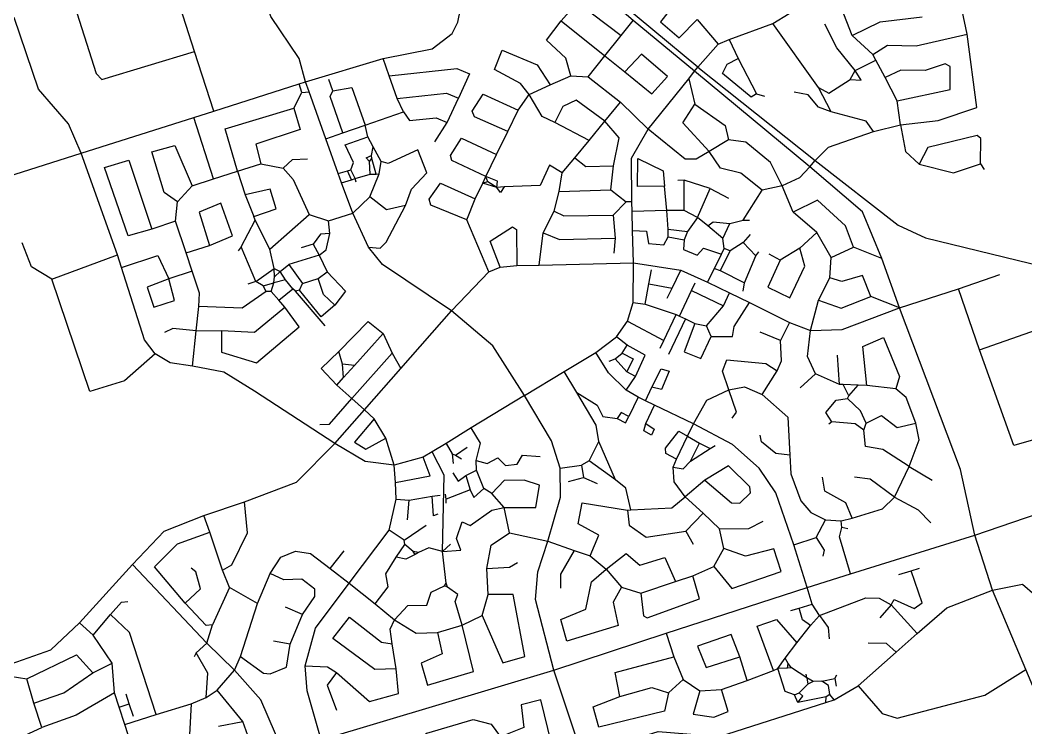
# Model space of a CAD drawing. Header units: metres. Extents: x 609554 to 651406, y 4826501 to 4857446.
# Drawn here: x 641570 to 644985, y 4850799 to 4853202 of the extents above; entities that cross this region are included whole.
import ezdxf

# ---------------------------------------------------------------- set-up
doc = ezdxf.new("R2010")
doc.units = ezdxf.units.M

msp = doc.modelspace()

# ---------------------------------------------------------------- linework, layer by layer
at = {"layer": 'ROADS'}
for points in [[(642539.3, 4852992.9), (642517.2, 4853071.7), (642420.6, 4853214.1), (642312.7, 4853530.4)], [(642162, 4853096), (642075.9, 4853365.5)], [(643056.2, 4853195.7), (643072.5, 4853279), (643059.2, 4853368)], [(644785.3, 4853154.1), (644756.3, 4853294.5), (644731.5, 4853342.7)], [(643651.4, 4853200.8), (643554.5, 4853284.6)], [(643870.9, 4853042.1), (643565.6, 4853297.4)], [(641745.9, 4853277.5), (641828.1, 4853021), (641847.2, 4853000.3), (642162, 4853096)], [(643406.7, 4853200.2), (643462.7, 4853262.7), (643610.3, 4853149.9)], [(643796, 4853261.7), (643744.6, 4853196.7), (643808.2, 4853142.2), (643868.9, 4853203.9)], [(644125.5, 4853190.9), (644181.1, 4853225)], [(644395.3, 4853150.5), (644359, 4853243)], [(641776.5, 4852750.9), (641733.9, 4852850.2), (641632.5, 4852968.4), (641549, 4853210.9)], [(642802.6, 4853072), (642969, 4853104.4), (643036.6, 4853156.8), (643056.2, 4853195.7)], [(643439.9, 4853013.5), (643423, 4853073.5), (643356.8, 4853134), (643406.7, 4853200.2)], [(643406.7, 4853200.2), (643555.8, 4853081.2)], [(643610.3, 4853149.9), (643651.4, 4853200.8)], [(643860.1, 4853028.7), (643651.4, 4853200.8)], [(643868.9, 4853203.9), (643940.1, 4853120.7)], [(643977.3, 4853136.7), (644125.5, 4853190.9)], [(644281.3, 4852973.1), (644125.5, 4853190.9)], [(644405, 4853031.6), (644343.1, 4853108.6), (644302, 4853188.5)], [(644395.3, 4853150.5), (644490.4, 4853196.5), (644633.1, 4853213.7)], [(643555.8, 4853081.2), (643610.3, 4853149.9)], [(644465.4, 4853086), (644395.3, 4853150.5)], [(644465.4, 4853086), (644515.5, 4853117), (644612.3, 4853114.6), (644785.3, 4853154.1)], [(644559.6, 4852846.5), (644687.7, 4852861), (644819, 4852905.2), (644785.3, 4853154.1)], [(643870.9, 4853042.1), (643940.1, 4853120.7)], [(643940.1, 4853120.7), (643977.3, 4853136.7)], [(643977.3, 4853136.7), (644008, 4853072.2)], [(642227.6, 4852893.2), (642162, 4853096)], [(643297.8, 4852950.3), (643269.1, 4852987.7), (643180.5, 4853034.8), (643206.1, 4853100.4), (643325.1, 4853050.8), (643369.3, 4852983)], [(643499.2, 4853010), (643555.8, 4853081.2)], [(643555.8, 4853081.2), (643622.7, 4853026.4)], [(643622.7, 4853026.4), (643715.3, 4852952.5), (643767.7, 4853010.4), (643680.2, 4853086.5), (643622.7, 4853026.4)], [(644475.8, 4853066.5), (644465.4, 4853086)], [(642539.3, 4852992.9), (642802.6, 4853072)], [(642823.1, 4853012.8), (642802.6, 4853072)], [(644070, 4852951.6), (644052, 4852940.8), (643955.2, 4853021.6), (643970.7, 4853052.9), (644008, 4853072.2)], [(644008, 4853072.2), (644070, 4852951.6)], [(644405, 4853031.6), (644475.8, 4853066.5)], [(644507.6, 4853007.3), (644475.8, 4853066.5)], [(644548, 4852928.2), (644728.4, 4852966.9), (644727.4, 4853044.6), (644710.6, 4853054.2), (644642.7, 4853031.5), (644560.5, 4853032.7), (644507.6, 4853007.3)], [(642823.1, 4853012.8), (643053.1, 4853038.1), (643096.1, 4853020.3), (643058.2, 4852937.5)], [(642850.3, 4852935.7), (642823.1, 4853012.8)], [(643369.3, 4852983), (643439.9, 4853013.5)], [(643439.9, 4853013.5), (643499.2, 4853010)], [(643840.2, 4853003.3), (643860.1, 4853028.7)], [(643860.1, 4853028.7), (643870.9, 4853042.1)], [(644251.7, 4852704.6), (643860.1, 4853028.7)], [(643870.9, 4853042.1), (644269.6, 4852726)], [(644388.7, 4853000.3), (644405, 4853031.6)], [(644388.7, 4853000.3), (644425.2, 4852998.9), (644405, 4853031.6)], [(642227.6, 4852893.2), (642517, 4852986.2)], [(642517, 4852986.2), (642539.3, 4852992.9)], [(642526, 4852956.4), (642517, 4852986.2)], [(642551.1, 4852959.2), (642539.3, 4852992.9)], [(642631.4, 4852962.2), (642618.3, 4853000.5)], [(643297.8, 4852950.3), (643369.3, 4852983)], [(643499.2, 4853010), (643607.9, 4852923.3)], [(643702.1, 4852831.9), (643840.2, 4853003.3)], [(643840.2, 4853003.3), (643861, 4852916.9)], [(644281.3, 4852973.1), (644315.4, 4852954.7), (644388.7, 4853000.3)], [(644548, 4852928.2), (644507.6, 4853007.3)], [(642499.2, 4852903), (642526, 4852956.4)], [(642526, 4852956.4), (642551.1, 4852959.2)], [(642607.7, 4852799.1), (642551.1, 4852959.2)], [(642665.5, 4852819.3), (642622.1, 4852943.2), (642631.4, 4852962.2)], [(642631.4, 4852962.2), (642696.1, 4852973.6), (642741.3, 4852845.7)], [(642850.3, 4852935.7), (643017.1, 4852954.1), (643058.2, 4852937.5)], [(643225.9, 4852823.8), (643112.8, 4852874.4), (643104.8, 4852893.7), (643141.7, 4852951.1), (643261.3, 4852896.6)], [(643261.3, 4852896.6), (643297.8, 4852950.3)], [(643385.1, 4852855.1), (643341.9, 4852875.3), (643297.8, 4852950.3)], [(644070, 4852951.6), (644097.8, 4852944.6)], [(644324.3, 4852890.9), (644281.1, 4852907.2), (644245.6, 4852948.4), (644197.8, 4852957.9)], [(644324.3, 4852890.9), (644281.3, 4852973.1)], [(642871.8, 4852891.1), (642850.3, 4852935.7)], [(643019.8, 4852854.8), (643058.2, 4852937.5)], [(643555.2, 4852858.9), (643458.3, 4852930.3), (643412.4, 4852909), (643385.1, 4852855.1)], [(643555.2, 4852858.9), (643607.9, 4852923.3)], [(643607.9, 4852923.3), (643702.1, 4852831.9)], [(643909.1, 4852755.9), (643820.2, 4852853.1), (643861, 4852916.9)], [(643861, 4852916.9), (643964.2, 4852844.2), (643975.7, 4852795.4)], [(644559.6, 4852846.5), (644548, 4852928.2)], [(642159.6, 4852872), (642227.6, 4852893.2)], [(642307.5, 4852689.3), (642265.9, 4852833.5), (642499.2, 4852903)], [(642499.2, 4852903), (642520.5, 4852830.5), (642370.2, 4852781.1), (642386.7, 4852714.8)], [(642741.3, 4852845.7), (642871.8, 4852891.1)], [(642871.8, 4852891.1), (642891.8, 4852861), (642982.2, 4852870.4), (643019.8, 4852854.8)], [(643225.9, 4852823.8), (643261.3, 4852896.6)], [(644467.9, 4852824.2), (644442.4, 4852859.2), (644324.3, 4852890.9)], [(641776.5, 4852750.9), (642159.6, 4852872)], [(642226.6, 4852663.2), (642159.6, 4852872)], [(642665.5, 4852819.3), (642741.3, 4852845.7)], [(642750.2, 4852806.2), (642741.3, 4852845.7)], [(642978.2, 4852788.8), (643019.8, 4852854.8)], [(643501.7, 4852793.4), (643385.1, 4852855.1)], [(643501.7, 4852793.4), (643555.2, 4852858.9)], [(643584.9, 4852708), (643604.4, 4852802.2), (643555.2, 4852858.9)], [(644467.9, 4852824.2), (644559.6, 4852846.5)], [(644559.6, 4852846.5), (644575.8, 4852756.3), (644623.1, 4852713)], [(642607.7, 4852799.1), (642665.5, 4852819.3)], [(642693.2, 4852693.7), (642702.2, 4852718.9), (642673.4, 4852778.6), (642750.2, 4852806.2)], [(642769.1, 4852772.3), (642750.2, 4852806.2)], [(643187.9, 4852745.5), (643225.9, 4852823.8)], [(643647.4, 4852585.8), (643645.8, 4852733.1), (643702.1, 4852831.9)], [(643909.1, 4852755.9), (643864.9, 4852730.6), (643828.5, 4852730.7), (643702.1, 4852831.9)], [(644269.6, 4852726), (644315.1, 4852771), (644467.9, 4852824.2)], [(644830.7, 4852714.5), (644832, 4852800.1), (644819.8, 4852810.2), (644652, 4852769.6), (644623.1, 4852713)], [(642103.6, 4852585), (642058.8, 4852617.3), (642016.7, 4852755.5), (642095.1, 4852776.8), (642153.9, 4852639.1)], [(642649.7, 4852681.5), (642607.7, 4852799.1)], [(642762.4, 4852743), (642769.1, 4852772.3)], [(642796.3, 4852722.3), (642769.1, 4852772.3)], [(643151.6, 4852671), (643035.7, 4852725.2), (643030.7, 4852742.4), (643068.6, 4852801.4), (643187.9, 4852745.5)], [(643453.6, 4852734.5), (643501.7, 4852793.4)], [(643975.7, 4852795.4), (643909.1, 4852755.9)], [(644157.8, 4852639.7), (644117.6, 4852718.7), (644034, 4852787.5), (643975.7, 4852795.4)], [(641302.5, 4852600.4), (641776.5, 4852750.9)], [(641900.3, 4852405.1), (641776.5, 4852750.9)], [(642755.8, 4852722), (642745, 4852734.2), (642762.4, 4852743)], [(642764, 4852732), (642762.4, 4852743)], [(642878.6, 4852572.8), (642898.3, 4852628.6), (642951.2, 4852683.7), (642920.3, 4852762.4), (642819.9, 4852715.9), (642796.3, 4852722.3)], [(643151.6, 4852671), (643187.9, 4852745.5)], [(644089.4, 4852624.6), (644017.3, 4852682.7), (643948.1, 4852699.2), (643909.1, 4852755.9)], [(642017.1, 4852492), (641936.7, 4852470), (641856.8, 4852702.3), (641938.7, 4852727.3), (642017.1, 4852492)], [(642307.5, 4852689.3), (642386.7, 4852714.8)], [(642386.7, 4852714.8), (642462.8, 4852699.3)], [(642462.8, 4852699.3), (642494.1, 4852728.6), (642545.4, 4852731.4)], [(642755.8, 4852722), (642764, 4852732)], [(642758, 4852679.1), (642755.8, 4852722)], [(642778.2, 4852679.7), (642764, 4852732)], [(642789.3, 4852680.2), (642796.3, 4852722.3)], [(643410.8, 4852683.6), (643367.2, 4852709.3), (643335.8, 4852640.9), (643213.3, 4852636.7)], [(643410.8, 4852683.6), (643453.6, 4852734.5)], [(643453.6, 4852734.5), (643490.7, 4852705.3), (643584.9, 4852708)], [(643575.2, 4852626.4), (643584.9, 4852708)], [(643757.6, 4852638.2), (643666.5, 4852637.9), (643666.8, 4852732.5), (643752.8, 4852690.7), (643757.6, 4852638.2)], [(644251.7, 4852704.6), (644216.8, 4852666.3), (644157.8, 4852639.7)], [(644251.7, 4852704.6), (644269.6, 4852726)], [(644496, 4852393), (644430.8, 4852551.1), (644251.7, 4852704.6)], [(644269.6, 4852726), (644551.7, 4852506), (644643.7, 4852463), (645489.2, 4852257.1), (645568.4, 4852287.4), (645694.3, 4852302.6), (645744.7, 4852357.9), (645828.5, 4852392.4), (645871.2, 4852398.4), (645931.6, 4852369.7)], [(644623.1, 4852713), (644739.1, 4852683.5), (644830.7, 4852714.5)], [(644830.7, 4852714.5), (644843.4, 4852695.4)], [(642226.6, 4852663.2), (642307.5, 4852689.3)], [(642307.5, 4852689.3), (642334.3, 4852609)], [(642462.8, 4852699.3), (642497.3, 4852661.6), (642551.4, 4852541.9)], [(642649.7, 4852681.5), (642681.2, 4852690.5)], [(642661, 4852650), (642649.7, 4852681.5)], [(642681.2, 4852690.5), (642693.2, 4852693.7)], [(642695.1, 4852660.4), (642681.2, 4852690.5)], [(642707.3, 4852664.8), (642693.2, 4852693.7)], [(642707.3, 4852664.8), (642758, 4852679.1)], [(642756.8, 4852601.9), (642789.3, 4852680.2)], [(642758, 4852679.1), (642778.2, 4852679.7)], [(642778.2, 4852679.7), (642789.3, 4852680.2)], [(643140.8, 4852648.6), (643151.6, 4852671)], [(643188.6, 4852634.2), (643190.6, 4852655.4), (643151.6, 4852671)], [(643158.3, 4852652.9), (643151.6, 4852671)], [(643400.3, 4852620.3), (643410.8, 4852683.6)], [(642103.6, 4852585), (642153.9, 4852639.1)], [(642153.9, 4852639.1), (642226.6, 4852663.2)], [(642661, 4852650), (642695.1, 4852660.4)], [(642699.5, 4852547.2), (642661, 4852650)], [(642695.1, 4852660.4), (642707.3, 4852664.8)], [(642710.8, 4852652.1), (642707.3, 4852664.8)], [(643087.2, 4852524.5), (642964.1, 4852573.8), (642959.3, 4852593.9), (642997.2, 4852648.9), (643114.8, 4852595.2)], [(643114.8, 4852595.2), (643140.8, 4852648.6)], [(643158.3, 4852652.9), (643140.8, 4852648.6)], [(643188.6, 4852634.2), (643140.8, 4852648.6)], [(643188.6, 4852634.2), (643158.3, 4852652.9)], [(643213.3, 4852636.7), (643201.3, 4852617.2), (643188.6, 4852634.2)], [(643213.3, 4852636.7), (643188.6, 4852634.2)], [(643765.5, 4852555.7), (643757.6, 4852638.2)], [(643825.2, 4852658.5), (643802.8, 4852658.1)], [(643824.2, 4852556.3), (643825.2, 4852658.5)], [(643913.1, 4852631.1), (643825.2, 4852658.5)], [(644157.8, 4852639.7), (644089.4, 4852624.6)], [(644195.3, 4852549.8), (644157.8, 4852639.7)], [(642363, 4852535.2), (642438.9, 4852561.8), (642419.3, 4852628.2), (642334.3, 4852609)], [(642334.3, 4852609), (642363, 4852535.2)], [(642699.5, 4852547.2), (642756.8, 4852601.9)], [(642878.6, 4852572.8), (642813.5, 4852558.6), (642756.8, 4852601.9)], [(643383.1, 4852554.1), (643400.3, 4852620.3)], [(643400.3, 4852620.3), (643575.2, 4852626.4)], [(643575.2, 4852626.4), (643627.4, 4852585.5)], [(643870.4, 4852532.6), (643913.1, 4852631.1)], [(643913.1, 4852631.1), (643975.5, 4852597.4)], [(644024.9, 4852523.2), (644089.4, 4852624.6)], [(642097.2, 4852519.4), (642103.6, 4852585)], [(642213, 4852437.6), (642290.6, 4852470.3), (642251, 4852581.1), (642177.3, 4852550.1), (642213, 4852437.6)], [(642752.7, 4852431.6), (642792.7, 4852428.3), (642813.1, 4852448.2), (642878.6, 4852572.8)], [(643087.2, 4852524.5), (643114.8, 4852595.2)], [(643627.4, 4852585.5), (643583.5, 4852540.4)], [(643647.4, 4852585.8), (643627.4, 4852585.5)], [(643647.6, 4852553), (643647.4, 4852585.8)], [(644400.2, 4852431), (644372.6, 4852503.6), (644277.7, 4852590.6), (644195.3, 4852549.8)], [(642367.5, 4852523.4), (642363, 4852535.2)], [(642418, 4852424.7), (642551.4, 4852541.9)], [(642551.4, 4852541.9), (642617.2, 4852521.3)], [(642617.2, 4852521.3), (642699.5, 4852547.2)], [(642752.7, 4852431.6), (642699.5, 4852547.2)], [(643345.9, 4852480.5), (643383.1, 4852554.1)], [(643383.1, 4852554.1), (643415.6, 4852538), (643583.5, 4852540.4)], [(643583.5, 4852540.4), (643589.9, 4852461.8)], [(643765.5, 4852555.7), (643647.6, 4852553)], [(643649.3, 4852487.7), (643647.6, 4852553)], [(643824.2, 4852556.3), (643765.5, 4852555.7)], [(643770, 4852492.2), (643765.5, 4852555.7)], [(643870.4, 4852532.6), (643824.2, 4852556.3)], [(643870.4, 4852532.6), (643836.4, 4852484.1)], [(643905.3, 4852503.5), (643870.4, 4852532.6)], [(644274.9, 4852481.3), (644195.3, 4852549.8)], [(642097.2, 4852519.4), (642017.1, 4852492)], [(642133.8, 4852412), (642097.2, 4852519.4)], [(642320.3, 4852432.7), (642367.5, 4852523.4)], [(642418, 4852424.7), (642367.5, 4852523.4)], [(642621.1, 4852478.1), (642617.2, 4852521.3)], [(643160.9, 4852347.9), (643087.2, 4852524.5)], [(643200.4, 4852363.8), (643165.6, 4852451.5), (643241.3, 4852499.9), (643255.2, 4852490.9), (643255.9, 4852369.2)], [(643905.3, 4852503.5), (643922.8, 4852517.3), (643979.8, 4852512)], [(643956.4, 4852460.9), (643905.3, 4852503.5)], [(643956.4, 4852460.9), (643979.8, 4852512)], [(643979.8, 4852512), (644024.9, 4852523.2)], [(644024.9, 4852523.2), (644046.6, 4852523)], [(642621.1, 4852478.1), (642590.2, 4852476), (642564.5, 4852441.9)], [(642584.8, 4852404.2), (642608.8, 4852422.8), (642621.1, 4852478.1)], [(643332.1, 4852370.2), (643345.9, 4852480.5)], [(643345.9, 4852480.5), (643401.5, 4852457.6), (643589.9, 4852461.8)], [(643652.2, 4852378.2), (643649.3, 4852487.7)], [(643649.3, 4852487.7), (643696.7, 4852485.5), (643703.2, 4852443.7), (643756, 4852438.8), (643769.8, 4852466)], [(643769.8, 4852466), (643770, 4852492.2)], [(643769.8, 4852466), (643824.6, 4852455.8)], [(643770, 4852492.2), (643836.4, 4852484.1)], [(643836.4, 4852484.1), (643824.6, 4852455.8)], [(644048.7, 4852474.6), (644024.6, 4852447.7)], [(644274.9, 4852481.3), (644217.4, 4852427.8)], [(644323.5, 4852396.2), (644274.9, 4852481.3)], [(641677.2, 4852322.4), (641608.7, 4852364.6), (641576.2, 4852446.6)], [(642133.8, 4852412), (642213, 4852437.6)], [(642320.3, 4852432.7), (642310.6, 4852419.4)], [(642370, 4852315), (642320.3, 4852432.7)], [(642564.5, 4852441.9), (642524.6, 4852429.2)], [(642564.5, 4852441.9), (642584.8, 4852404.2)], [(642800.4, 4852372.8), (642752.7, 4852431.6)], [(643589.9, 4852461.8), (643585.5, 4852411)], [(643824.6, 4852455.8), (643822.2, 4852423.6), (643869.1, 4852404.2), (643889.9, 4852427.8), (643951.6, 4852408.1)], [(643960.9, 4852427.4), (643956.4, 4852460.9)], [(644024.6, 4852447.7), (643980.6, 4852419.3)], [(644068.3, 4852401.5), (644024.6, 4852447.7)], [(644323.5, 4852396.2), (644400.2, 4852431)], [(644496, 4852393), (644400.2, 4852431)], [(641677.2, 4852322.4), (641900.3, 4852405.1)], [(641913.7, 4852362.5), (641900.3, 4852405.1)], [(641913.7, 4852362.5), (642037.4, 4852403.3), (642074.9, 4852323.6)], [(642154.5, 4852350.4), (642133.8, 4852412)], [(642432.2, 4852358.4), (642418, 4852424.7)], [(642584.8, 4852404.2), (642482.4, 4852372.1)], [(642584.8, 4852404.2), (642612.8, 4852348.1)], [(643928, 4852358.9), (643951.6, 4852408.1)], [(643980.6, 4852419.3), (643947.4, 4852351.9)], [(643951.6, 4852408.1), (643960.9, 4852427.4)], [(643980.6, 4852419.3), (643960.9, 4852427.4)], [(644029.4, 4852310.6), (644068.3, 4852401.5)], [(644068.3, 4852401.5), (644078.6, 4852415.7)], [(644151.1, 4852387.2), (644109.3, 4852295.8), (644183.1, 4852259.2), (644234.6, 4852367), (644217.4, 4852427.8)], [(644151.1, 4852387.2), (644112.9, 4852407.6)], [(644217.4, 4852427.8), (644151.1, 4852387.2)], [(644319.3, 4852327.8), (644323.5, 4852396.2)], [(642028.3, 4852068.8), (641992.1, 4852116.7), (641913.7, 4852362.5)], [(642452.4, 4852349.2), (642482.4, 4852372.1)], [(642482.4, 4852372.1), (642528.7, 4852308.4)], [(643034.1, 4852215.5), (642800.4, 4852372.8)], [(643160.9, 4852347.9), (643200.4, 4852363.8)], [(643200.4, 4852363.8), (643255.9, 4852369.2)], [(643255.9, 4852369.2), (643332.1, 4852370.2)], [(643332.1, 4852370.2), (643652.2, 4852378.2)], [(643651.2, 4852243.6), (643652.2, 4852378.2)], [(643652.2, 4852378.2), (643812.9, 4852353.1)], [(644556.2, 4852225.1), (644496, 4852393)], [(642154.5, 4852350.4), (642074.9, 4852323.6)], [(642176.6, 4852230.1), (642178.6, 4852275), (642154.5, 4852350.4)], [(642370, 4852315), (642432.2, 4852358.4)], [(642431.6, 4852310.2), (642433.6, 4852331.1)], [(642432.2, 4852358.4), (642452.4, 4852349.2)], [(642433.6, 4852331.1), (642432.2, 4852358.4)], [(642433.6, 4852331.1), (642452.4, 4852349.2)], [(642470.4, 4852320.5), (642452.4, 4852349.2)], [(642581.8, 4852325.5), (642612.8, 4852348.1)], [(642612.8, 4852348.1), (642674.3, 4852282.2), (642638.6, 4852234)], [(643034.1, 4852215.5), (643160.9, 4852347.9)], [(643705.2, 4852306.7), (643713.8, 4852353.9)], [(643783.5, 4852291.8), (643812.9, 4852353.1)], [(643812.9, 4852353.1), (643904.2, 4852312.8)], [(643904.2, 4852312.8), (643928, 4852358.9)], [(643928, 4852358.9), (643947.4, 4852351.9)], [(643947.4, 4852351.9), (644029.4, 4852310.6)], [(644280.6, 4852251.1), (644319.3, 4852327.8)], [(644458, 4852264.2), (644430.4, 4852334.9), (644360.5, 4852314.4), (644319.3, 4852327.8)], [(644755.7, 4852289.6), (644896.6, 4852338.5)], [(642028.3, 4852068.8), (641924, 4851977.2), (641806.9, 4851941.5), (641677.2, 4852322.4)], [(642074.9, 4852323.6), (642000.8, 4852295.5), (642024.3, 4852227.4), (642093.8, 4852250.6), (642074.9, 4852323.6)], [(642370, 4852315), (642342.5, 4852305.6)], [(642394.5, 4852300.6), (642370, 4852315)], [(642394.5, 4852300.6), (642431.6, 4852310.2)], [(642405.6, 4852281.4), (642394.5, 4852300.6)], [(642422.3, 4852280.8), (642431.6, 4852310.2)], [(642470.4, 4852320.5), (642431.6, 4852310.2)], [(642495.7, 4852289.9), (642470.4, 4852320.5)], [(642518.3, 4852285.4), (642528.7, 4852308.4)], [(642528.7, 4852308.4), (642581.8, 4852325.5)], [(642638.6, 4852234), (642599.6, 4852270.6), (642581.8, 4852325.5)], [(643692.1, 4852238.1), (643705.2, 4852306.7)], [(643705.2, 4852306.7), (643783.5, 4852291.8)], [(643849.7, 4852284.1), (643862.3, 4852310.3)], [(643904.2, 4852312.8), (643979, 4852276.2)], [(644025.5, 4852281.7), (644029.4, 4852310.6)], [(642405.6, 4852281.4), (642323.3, 4852224.7), (642176.6, 4852230.1)], [(642422.3, 4852280.8), (642405.6, 4852281.4)], [(642448.8, 4852251.3), (642422.3, 4852280.8)], [(642448.8, 4852251.3), (642495.7, 4852289.9)], [(642504.4, 4852281.9), (642495.7, 4852289.9)], [(642518.3, 4852285.4), (642504.4, 4852281.9)], [(642605.5, 4852164.5), (642504.4, 4852281.9)], [(642638.6, 4852234), (642592.4, 4852194.9), (642518.3, 4852285.4)], [(643767.1, 4852257.8), (643783.5, 4852291.8)], [(643809.3, 4852197.2), (643849.7, 4852284.1)], [(643849.7, 4852284.1), (643958.3, 4852232.1)], [(643958.3, 4852232.1), (643979, 4852276.2)], [(643979, 4852276.2), (644046.7, 4852243)], [(644280.6, 4852251.1), (644357.6, 4852224), (644458, 4852264.2)], [(644556.2, 4852225.1), (644458, 4852264.2)], [(644556.2, 4852225.1), (644755.7, 4852289.6)], [(644828, 4852082.5), (644755.7, 4852289.6)], [(642167.2, 4852147.1), (642176.6, 4852230.1)], [(642253.9, 4852148.4), (642254.1, 4852074.6), (642371.9, 4852038.3), (642517.2, 4852160.6), (642468.1, 4852227.2)], [(642253.9, 4852148.4), (642365.2, 4852143.3), (642468.1, 4852227.2)], [(642468.1, 4852227.2), (642448.8, 4852251.3)], [(643632, 4852180.3), (643651.2, 4852243.6)], [(643651.2, 4852243.6), (643692.1, 4852238.1)], [(643692.1, 4852238.1), (643797.1, 4852202.6)], [(643900.1, 4852164.1), (643958.3, 4852232.1)], [(643916.9, 4852128.2), (643988.8, 4852128), (643994.7, 4852162.2), (644046.7, 4852243)], [(644046.7, 4852243), (644182.1, 4852175.7)], [(644253.8, 4852148.9), (644280.6, 4852251.1)], [(642862, 4852019.5), (643034.1, 4852215.5)], [(643282.1, 4851927.8), (643174.9, 4852096.9), (643034.1, 4852215.5)], [(643756, 4852115), (643797.1, 4852202.6)], [(643797.1, 4852202.6), (643809.3, 4852197.2)], [(643809.3, 4852197.2), (643829.4, 4852187.5)], [(644253.8, 4852148.9), (644361.2, 4852151.4), (644556.2, 4852225.1)], [(644811.9, 4851453.9), (644762.5, 4851676), (644556.2, 4852225.1)], [(642651.5, 4852077.1), (642751.5, 4852178.8), (642802.1, 4852138)], [(643595, 4852126.7), (643632, 4852180.3)], [(643632, 4852180.3), (643756, 4852115)], [(643829.4, 4852187.5), (643770.9, 4852066.8)], [(643861.1, 4852171.9), (643824.7, 4852076.5), (643880.9, 4852053.2), (643916.9, 4852128.2)], [(643829.4, 4852187.5), (643861.1, 4852171.9)], [(643861.1, 4852171.9), (643900.1, 4852164.1)], [(643916.9, 4852128.2), (643900.1, 4852164.1)], [(644182.1, 4852175.7), (644151.6, 4852114.8)], [(644182.1, 4852175.7), (644253.8, 4852148.9)], [(644828, 4852082.5), (645089, 4852174.3), (645159.5, 4852155.2), (645233.3, 4852076.2), (645297.9, 4851890.3), (645285.4, 4851866.9), (645125.3, 4851809.6)], [(642167.2, 4852147.1), (642088.6, 4852155.5), (642060.4, 4852142)], [(642155, 4852027.4), (642167.2, 4852147.1)], [(642167.2, 4852147.1), (642253.9, 4852148.4)], [(642705.3, 4852030), (642802.1, 4852138)], [(642802.1, 4852138), (642832.9, 4852071.1)], [(643525, 4852073.3), (643595, 4852126.7)], [(643631.3, 4852098.9), (643595, 4852126.7)], [(644151.6, 4852114.8), (644082.7, 4852142.8)], [(644270.4, 4852001.1), (644243.8, 4852060.5), (644253.8, 4852148.9)], [(644444.8, 4851962.1), (644431.5, 4852094.4), (644501, 4852124.6), (644556, 4851991.8), (644543.6, 4851950.9)], [(643613.8, 4852071.2), (643631.3, 4852098.9)], [(643659.2, 4851992.7), (643692.6, 4852065), (643631.3, 4852098.9)], [(643742.8, 4852088.7), (643756, 4852115)], [(644140.6, 4852011.3), (644155.4, 4852045.2), (644151.6, 4852114.8)], [(642155, 4852027.4), (642079.4, 4852038.9), (642028.3, 4852068.8)], [(642645, 4851962.8), (642591.6, 4852018.9), (642651.5, 4852077.1)], [(642664.9, 4852034.1), (642651.5, 4852077.1)], [(642695.7, 4851917.8), (642832.9, 4852071.1)], [(642832.9, 4852071.1), (642862, 4852019.5)], [(643417.2, 4852008.7), (643525, 4852073.3)], [(643628.2, 4851946.3), (643567.6, 4852004.5), (643525, 4852073.3)], [(643590.2, 4852052.5), (643613.8, 4852071.2)], [(643613.8, 4852071.2), (643651.2, 4852052.3), (643629.7, 4852007.7)], [(644352.2, 4851965.4), (644345.1, 4852064.5)], [(645125.3, 4851809.6), (644944.2, 4851757.8), (644828, 4852082.5)], [(642365.3, 4851942.3), (642261.9, 4852007.2), (642155, 4852027.4)], [(642705.3, 4852030), (642664.9, 4852034.1)], [(642668, 4851988.5), (642664.9, 4852034.1)], [(642668, 4851988.5), (642705.3, 4852030)], [(643569.6, 4852044.1), (643590.2, 4852052.5)], [(643629.7, 4852007.7), (643590.2, 4852052.5)], [(643976.8, 4851946.4), (643954.6, 4852010.8), (643969.9, 4852048.6), (644102, 4852036.8), (644140.6, 4852011.3)], [(642645, 4851962.8), (642668, 4851988.5)], [(642738.9, 4851879.6), (642862, 4852019.5)], [(643282.1, 4851927.8), (643417.2, 4852008.7)], [(643460.1, 4851938.4), (643417.2, 4852008.7)], [(643628.2, 4851946.3), (643659.2, 4851992.7)], [(643659.2, 4851992.7), (643629.7, 4852007.7)], [(643715.1, 4851956.4), (643746, 4852018.6), (643774.1, 4852010.7), (643747.4, 4851948.4), (643715.1, 4851956.4)], [(644089.8, 4851931.2), (644140.6, 4852011.3)], [(644270.4, 4852001.1), (644218.2, 4851954.3)], [(644352.2, 4851965.4), (644270.4, 4852001.1)], [(642695.7, 4851917.8), (642645, 4851962.8)], [(643693.9, 4851909.8), (643715.1, 4851956.4)], [(643976.8, 4851946.4), (644029.3, 4851957.2), (644089.8, 4851931.2)], [(644364.3, 4851965.1), (644352.2, 4851965.4)], [(644383.6, 4851927.1), (644364.3, 4851965.1)], [(644415.7, 4851963.1), (644364.3, 4851965.1)], [(644383.6, 4851927.1), (644415.7, 4851963.1)], [(644444.8, 4851962.1), (644415.7, 4851963.1)], [(644543.6, 4851950.9), (644444.8, 4851962.1)], [(642637.9, 4851764.4), (642365.3, 4851942.3)], [(643282.1, 4851927.8), (643101.7, 4851817.5)], [(643403.6, 4851680.6), (643374.3, 4851773.5), (643282.1, 4851927.8)], [(643460.1, 4851938.4), (643528.8, 4851895), (643549, 4851856.4), (643597.4, 4851849.8)], [(643534.4, 4851771.3), (643526, 4851827.5), (643460.1, 4851938.4)], [(643668.9, 4851922), (643628.2, 4851946.3)], [(643668.9, 4851922), (643636.3, 4851856.9)], [(643693.9, 4851909.8), (643668.9, 4851922)], [(643856, 4851831), (643901.4, 4851911.3), (643976.8, 4851946.4)], [(643987.2, 4851850.6), (644002.3, 4851870.9), (643976.8, 4851946.4)], [(644089.8, 4851931.2), (644177.1, 4851854.1), (644183.4, 4851724.9)], [(644325.9, 4851838.1), (644305.4, 4851870.3), (644341, 4851911.8), (644379.4, 4851917.9)], [(644379.4, 4851917.9), (644383.6, 4851927.1)], [(644443.1, 4851833.4), (644423.5, 4851876.2), (644379.4, 4851917.9)], [(644611.8, 4851833.4), (644578.2, 4851920.4), (644543.6, 4851950.9)], [(642587.8, 4851829.3), (642619.9, 4851830), (642695.7, 4851917.8)], [(642738.9, 4851879.6), (642695.7, 4851917.8)], [(643723.6, 4851895.4), (643693.9, 4851909.8)], [(643694.1, 4851832.1), (643723.6, 4851895.4)], [(643856, 4851831), (643723.6, 4851895.4)], [(642637.9, 4851764.4), (642738.9, 4851879.6)], [(642772.4, 4851848.7), (642738.9, 4851879.6)], [(643636.3, 4851856.9), (643610.3, 4851870.2), (643597.4, 4851849.8)], [(643597.4, 4851849.8), (643625, 4851834.6), (643636.3, 4851856.9)], [(644443.1, 4851833.4), (644494.7, 4851859.9), (644548.5, 4851819), (644611.8, 4851833.4)], [(642772.4, 4851848.7), (642704.7, 4851768.8), (642743.7, 4851746), (642811.4, 4851783.2)], [(642811.4, 4851783.2), (642772.4, 4851848.7)], [(643101.7, 4851817.5), (643016.2, 4851765.2)], [(643118.9, 4851706.9), (643132.5, 4851765.5), (643101.7, 4851817.5)], [(643694.1, 4851832.1), (643722.6, 4851813.9), (643713.2, 4851792.5), (643687.8, 4851807.5), (643694.1, 4851832.1)], [(643835.9, 4851790), (643856, 4851831)], [(644197.1, 4851420.7), (644136.1, 4851596.9), (644079, 4851681.4), (643988.9, 4851761.5), (643856, 4851831)], [(644325.9, 4851838.1), (644316.4, 4851830.7)], [(644434.9, 4851809.9), (644405.9, 4851831.3), (644325.9, 4851838.1)], [(644434.9, 4851809.9), (644443.1, 4851833.4)], [(644588.2, 4851686.7), (644622.2, 4851777.1), (644611.8, 4851833.4)], [(642839.6, 4851691.7), (642811.4, 4851783.2)], [(643798.2, 4851712), (643762.6, 4851730.9), (643760.9, 4851749.1), (643806.6, 4851806.2), (643835.9, 4851790)], [(643798.2, 4851712), (643835.9, 4851790)], [(643835.9, 4851790), (643876.4, 4851765.6)], [(644183.4, 4851724.9), (644135.4, 4851730.3), (644087.2, 4851770.2), (644082.4, 4851792.8)], [(644588.2, 4851686.7), (644498.9, 4851744.6), (644440, 4851754.1), (644434.9, 4851809.9)], [(642331.8, 4851566.9), (642507.9, 4851633.6), (642637.9, 4851764.4)], [(642839.6, 4851691.7), (642741.7, 4851704), (642637.9, 4851764.4)], [(643016.2, 4851765.2), (642968.4, 4851736.2)], [(643016.2, 4851765.2), (643037, 4851729.9)], [(643048.7, 4851725), (643087.5, 4851752.6)], [(643502.3, 4851705.6), (643534.4, 4851771.3)], [(643591.5, 4851641.6), (643534.4, 4851771.3)], [(643846.3, 4851704.8), (643876.4, 4851765.6)], [(643846.3, 4851704.8), (643912.6, 4851747.9)], [(643876.4, 4851765.6), (643912.6, 4851747.9)], [(643912.6, 4851747.9), (643929.4, 4851757.7)], [(642938, 4851718.4), (642839.6, 4851691.7)], [(642844, 4851631.9), (642962.2, 4851655.4), (642938, 4851718.4)], [(642968.4, 4851736.2), (642938, 4851718.4)], [(643003.7, 4851397.5), (643009.7, 4851656.7), (642968.4, 4851736.2)], [(643037, 4851729.9), (643040, 4851697.3)], [(643037, 4851729.9), (643048.7, 4851725)], [(643048.7, 4851725), (643068.8, 4851712.3)], [(643118.9, 4851706.9), (643156.1, 4851696.7), (643192.3, 4851716), (643217.6, 4851690.2), (643257.9, 4851695.1), (643275.9, 4851725.2), (643335.2, 4851720.2)], [(644183.4, 4851724.9), (644186.9, 4851661.2), (644221.1, 4851570), (644255, 4851530.1), (644304.2, 4851505.1)], [(642844, 4851631.9), (642839.6, 4851691.7)], [(643119, 4851674.7), (643118.9, 4851706.9)], [(643361.5, 4851433.6), (643405.1, 4851582.3), (643403.6, 4851680.6)], [(643403.6, 4851680.6), (643475.5, 4851691.2)], [(643502.3, 4851705.6), (643475.5, 4851691.2)], [(643475.5, 4851691.2), (643482.4, 4851649.3)], [(643591.5, 4851641.6), (643502.3, 4851705.6)], [(643787.4, 4851684.4), (643798.2, 4851712)], [(643787.4, 4851684.4), (643821.3, 4851678.7), (643846.3, 4851704.8)], [(643827.6, 4851583.8), (643790.5, 4851634.9), (643787.4, 4851684.4)], [(643895, 4851639.9), (643985.3, 4851563.5), (644013.5, 4851562.2), (644050.4, 4851597.6), (644047.3, 4851617.4), (643975.5, 4851688.5), (643895, 4851639.9)], [(644539.2, 4851582.5), (644588.2, 4851686.7)], [(644588.2, 4851686.7), (644667.3, 4851639.8)], [(643039, 4851664.7), (643057.4, 4851636.7), (643083, 4851656.1)], [(643083, 4851656.1), (643119, 4851674.7)], [(643083, 4851656.1), (643098.4, 4851607.6)], [(643144.7, 4851612.4), (643119, 4851674.7)], [(643432.4, 4851635.9), (643482.4, 4851649.3)], [(643482.4, 4851649.3), (643529, 4851628.7)], [(644395.2, 4851511.1), (644374.1, 4851563.6), (644302.5, 4851603.1), (644294.3, 4851650.9)], [(644539.2, 4851582.5), (644456.5, 4851644), (644403.6, 4851650.7)], [(642846.8, 4851575.4), (642844, 4851631.9)], [(643098.4, 4851607.6), (643110.8, 4851581.3), (643144.7, 4851612.4)], [(643171.8, 4851595.2), (643144.7, 4851612.4)], [(643212.9, 4851547.7), (643321.4, 4851547.5), (643333.2, 4851623.8), (643281, 4851640.6), (643213.6, 4851639), (643171.8, 4851595.2)], [(643643.4, 4851539.2), (643626.2, 4851613.5), (643591.5, 4851641.6)], [(643895, 4851639.9), (643827.6, 4851583.8)], [(642891, 4851572.1), (642968.5, 4851586.1)], [(642968.5, 4851586.1), (642995.7, 4851588.8)], [(642988.4, 4851525.3), (642973.3, 4851519.1), (642968.5, 4851586.1)], [(643016.2, 4851575.9), (643014.2, 4851592.8)], [(643098.4, 4851607.6), (643016.2, 4851575.9)], [(643212.9, 4851547.7), (643171.8, 4851595.2)], [(643643.4, 4851539.2), (643782.5, 4851546.4), (643827.6, 4851583.8)], [(643888.8, 4851528.2), (643827.6, 4851583.8)], [(644395.2, 4851511.1), (644498.3, 4851543.3), (644539.2, 4851582.5)], [(644539.2, 4851582.5), (644619.5, 4851539.8), (644662.4, 4851495.1)], [(644811.9, 4851453.9), (645202.1, 4851586.5)], [(642193.4, 4851520), (642331.8, 4851566.9)], [(642257.3, 4851334.7), (642288.9, 4851352.9), (642341.3, 4851461.7), (642331.8, 4851566.9)], [(642822.8, 4851470.1), (642846.8, 4851575.4)], [(642846.8, 4851575.4), (642891, 4851572.1)], [(642885.3, 4851505.3), (642891, 4851572.1)], [(643003.7, 4851397.5), (643066.8, 4851402.3), (643051.1, 4851442.5), (643070.7, 4851499.1), (643098.1, 4851486.5), (643171.1, 4851538.5), (643212.9, 4851547.7)], [(643015.9, 4851561.8), (643016.2, 4851575.9)], [(643231.8, 4851461.9), (643212.9, 4851547.7)], [(643505.6, 4851382.9), (643534.8, 4851453.5), (643464.5, 4851491.7), (643478.8, 4851562.7), (643631.9, 4851538.6)], [(641950.9, 4851353.9), (642058.9, 4851466.9), (642193.4, 4851520)], [(642213.9, 4851463.1), (642193.4, 4851520)], [(643631.9, 4851538.6), (643643.4, 4851539.2)], [(643631.9, 4851538.6), (643638.3, 4851487.1), (643696.1, 4851446.4), (643829.8, 4851466.8)], [(643829.8, 4851466.8), (643888.8, 4851528.2)], [(643944.3, 4851475.2), (643888.8, 4851528.2)], [(644358.2, 4851501.8), (644395.2, 4851511.1)], [(642873.6, 4851436.5), (642948.8, 4851487.9)], [(643944.3, 4851475.2), (644044.2, 4851476.6), (644092.8, 4851501.2)], [(643959.6, 4851407.8), (643944.3, 4851475.2)], [(644272.4, 4851445.4), (644304.2, 4851505.1)], [(644304.2, 4851505.1), (644358.2, 4851501.8)], [(644390, 4851321.8), (644351.7, 4851447.8), (644360.4, 4851479.4)], [(644360.4, 4851479.4), (644358.2, 4851501.8)], [(644380.6, 4851475.1), (644360.4, 4851479.4)], [(642130.3, 4851222), (642026, 4851345.9), (642104.3, 4851423.8), (642213.9, 4851463.1)], [(642257.3, 4851334.7), (642213.9, 4851463.1)], [(642686.8, 4851290.3), (642822.8, 4851470.1)], [(642873.6, 4851436.5), (642822.8, 4851470.1)], [(643154.4, 4851340.1), (643169.7, 4851419.8), (643231.8, 4851461.9)], [(643231.8, 4851461.9), (643361.5, 4851433.6)], [(643829.8, 4851466.8), (643855.2, 4851423.2)], [(644197.1, 4851420.7), (644272.4, 4851445.4)], [(644272.4, 4851445.4), (644300.2, 4851402.5), (644295.1, 4851382.5)], [(644390, 4851321.8), (644811.9, 4851453.9)], [(644871.6, 4851267), (644811.9, 4851453.9)], [(642846.5, 4851378.5), (642875.6, 4851421.9)], [(642875.6, 4851421.9), (642873.6, 4851436.5)], [(642904.5, 4851398), (642875.6, 4851421.9)], [(643003.7, 4851397.5), (642957.7, 4851410.6), (642922.6, 4851394.3)], [(643003.7, 4851397.5), (643031.5, 4851423.4)], [(643381.7, 4850994.9), (643319.9, 4851234.8), (643327.6, 4851329), (643361.5, 4851433.6)], [(643361.5, 4851433.6), (643450.6, 4851400.9)], [(643925.3, 4851346.5), (643986.2, 4851271.8), (644154.4, 4851330.3), (644128.7, 4851407), (644032.6, 4851382.2), (643959.6, 4851407.8)], [(643925.3, 4851346.5), (643959.6, 4851407.8)], [(644242.1, 4851275.6), (644197.1, 4851420.7)], [(642418.8, 4851322.9), (642455.4, 4851378.6), (642504.4, 4851399.2), (642555.5, 4851391.1), (642622.8, 4851340.7)], [(642622.8, 4851340.7), (642670, 4851400.2)], [(642774.9, 4851220.4), (642819.1, 4851277.8), (642811.5, 4851321.7), (642846.5, 4851378.5)], [(642910.9, 4851387.7), (642879.8, 4851371.7), (642846.5, 4851378.5)], [(642910.9, 4851387.7), (642904.5, 4851398)], [(642922.6, 4851394.3), (642904.5, 4851398)], [(642922.6, 4851394.3), (642910.9, 4851387.7)], [(643015.9, 4851291), (643003.7, 4851397.5)], [(643450.6, 4851400.9), (643404.5, 4851321), (643404.9, 4851273.1)], [(643450.6, 4851400.9), (643505.6, 4851382.9)], [(643505.6, 4851382.9), (643560.1, 4851338.5)], [(643560.1, 4851338.5), (643627.2, 4851390.8), (643673.9, 4851351.8), (643759.1, 4851377.8), (643794.8, 4851295.8)], [(641770.8, 4851155.7), (641950.9, 4851353.9)], [(642203.7, 4851087.1), (641950.9, 4851353.9)], [(642130.3, 4851222), (642182.1, 4851270.8), (642166.8, 4851329.4), (642150, 4851341.7)], [(642622.8, 4851340.7), (642686.8, 4851290.3)], [(643154.4, 4851340.1), (643232, 4851344.4), (643258.5, 4851360.2)], [(643159.1, 4851252.4), (643154.4, 4851340.1)], [(643612, 4851276.8), (643583, 4851226.3), (643600.7, 4851146.7), (643426.6, 4851093.9), (643405.5, 4851167.2), (643491, 4851202.2), (643510, 4851294.8), (643560.1, 4851338.5)], [(643560.1, 4851338.5), (643612, 4851276.8)], [(643853.6, 4851315.9), (643925.3, 4851346.5)], [(644595.3, 4851332.5), (644624.2, 4851341.8)], [(642280.9, 4851275.6), (642257.3, 4851334.7)], [(642376.2, 4851221.4), (642418.8, 4851322.9)], [(642528.2, 4851184.5), (642570.1, 4851245), (642570.3, 4851270.3), (642526.1, 4851304.2), (642464.9, 4851302), (642418.8, 4851322.9)], [(643677.7, 4851257), (643686.3, 4851179.3), (643699.5, 4851173), (643876.5, 4851237.3), (643853.6, 4851315.9)], [(643794.8, 4851295.8), (643853.6, 4851315.9)], [(644242.1, 4851275.6), (644390, 4851321.8)], [(644527.5, 4851217), (644537.3, 4851234.9), (644605.6, 4851204.2), (644632.6, 4851223.3), (644595.3, 4851332.5)], [(644554.1, 4851319.8), (644595.3, 4851332.5)], [(642280.9, 4851275.6), (642222.6, 4851148.8)], [(642376.2, 4851221.4), (642280.9, 4851275.6)], [(642538, 4851009.7), (642573.1, 4851137.8), (642686.8, 4851290.3)], [(642686.8, 4851290.3), (642774.9, 4851220.4)], [(642841.3, 4851166.2), (642886.4, 4851214.4), (642951.2, 4851215.6), (642965.2, 4851259.4), (643010.8, 4851281)], [(643010.8, 4851281), (643015.9, 4851291)], [(643020.6, 4851276.5), (643010.8, 4851281)], [(643020.6, 4851276.5), (643015.9, 4851291)], [(643070.8, 4851147.5), (643047.2, 4851228.1), (643056.3, 4851251.9), (643020.6, 4851276.5)], [(643612, 4851276.8), (643677.7, 4851257)], [(643677.7, 4851257), (643794.8, 4851295.8)], [(643763.3, 4851120.9), (644242.1, 4851275.6)], [(644259.4, 4851219.7), (644242.1, 4851275.6)], [(644871.6, 4851267), (644974.1, 4851287.6), (645057.1, 4851214.4)], [(643139.2, 4851180.5), (643208.4, 4851019.7), (643283.1, 4851040.9), (643243.7, 4851252.4), (643159.1, 4851252.4)], [(643139.2, 4851180.5), (643159.1, 4851252.4)], [(644284.1, 4851181.1), (644441.9, 4851241.2), (644486.3, 4851240), (644527.5, 4851217)], [(644615.5, 4851119.3), (644717.1, 4851207.2), (644871.6, 4851267)], [(644984.9, 4850997.1), (644871.6, 4851267)], [(641876.7, 4851183.8), (641914.1, 4851225.4), (641935, 4851227.7)], [(642222.6, 4851148.8), (642201.3, 4851146.2), (642130.3, 4851222)], [(642318.5, 4851042), (642376.2, 4851221.4)], [(642528.2, 4851184.5), (642471.4, 4851208.8)], [(642774.9, 4851220.4), (642841.3, 4851166.2)], [(644186.9, 4851197.7), (644214.8, 4851206.1)], [(644214.8, 4851206.1), (644259.4, 4851219.7)], [(644253.1, 4851147.2), (644227, 4851165.6), (644214.8, 4851206.1)], [(644284.1, 4851181.1), (644259.4, 4851219.7)], [(644527.5, 4851217), (644489.2, 4851172.5)], [(644527.5, 4851217), (644615.5, 4851119.3)], [(641818.1, 4851113.7), (641876.7, 4851183.8)], [(642031.6, 4850844.9), (641941, 4851122.4), (641876.7, 4851183.8)], [(642486.4, 4851082.9), (642528.2, 4851184.5)], [(642846.3, 4850999.3), (642774, 4850997), (642631.4, 4851102.4), (642687.9, 4851174.8), (642797.1, 4851089.6), (642833.3, 4851084.3)], [(643070.8, 4851147.5), (643139.2, 4851180.5)], [(644128, 4850994.4), (644072.1, 4851144.4), (644137.9, 4851166.6), (644206.9, 4851087.9)], [(644253.1, 4851147.2), (644284.1, 4851181.1)], [(644284.1, 4851181.1), (644313.9, 4851140), (644317.6, 4851101.8)], [(641500.1, 4851002.8), (641673.8, 4851064.1), (641770.8, 4851155.7)], [(641818.1, 4851113.7), (641770.8, 4851155.7)], [(642203.7, 4851087.1), (642222.6, 4851148.8)], [(642833.3, 4851084.3), (642826.7, 4851134.7), (642841.3, 4851166.2)], [(642841.3, 4851166.2), (642915.1, 4851120.7), (642987.2, 4851123.5)], [(642987.2, 4851123.5), (643002.6, 4851050.1), (642931.2, 4851018.6), (642952.8, 4850943.7), (643109.4, 4850990.9), (643070.8, 4851147.5)], [(642987.2, 4851123.5), (643070.8, 4851147.5)], [(644206.9, 4851087.9), (644253.1, 4851147.2)], [(641882.2, 4851019.2), (641818.1, 4851113.7)], [(643381.7, 4850994.9), (643763.3, 4851120.9)], [(643763.3, 4851120.9), (643790, 4851040.3)], [(644013.8, 4851040.4), (643984.3, 4851115.9), (643869.5, 4851076.8), (643899, 4851004.3), (644013.8, 4851040.4)], [(644544.6, 4851055.7), (644615.5, 4851119.3)], [(642167.5, 4851053.4), (642203.7, 4851087.1)], [(642297.5, 4850995.4), (642203.7, 4851087.1)], [(642318.5, 4851042), (642395.7, 4850984.4), (642419, 4850982.5), (642474.6, 4851004.7), (642486.4, 4851082.9)], [(642486.4, 4851082.9), (642430.6, 4851093.3)], [(642846.3, 4850999.3), (642833.3, 4851084.3)], [(644167.6, 4851036.2), (644206.9, 4851087.9)], [(644544.6, 4851055.7), (644511.4, 4851085.5), (644450, 4851087)], [(641592.6, 4850965.9), (641761.3, 4851046.9), (641816.3, 4850986.5)], [(642167.5, 4851053.4), (642161.1, 4851039.9)], [(642201.6, 4850902.4), (642207.5, 4850985.3), (642167.5, 4851053.4)], [(642297.5, 4850995.4), (642318.5, 4851042)], [(643606.2, 4850906), (643590, 4850986.7), (643790, 4851040.3)], [(643790, 4851040.3), (643821.2, 4850963.9)], [(644038.8, 4850959.8), (644013.8, 4851040.4)], [(644142.6, 4851001.1), (644167.6, 4851036.2)], [(644178, 4851017.2), (644167.6, 4851036.2)], [(644415.8, 4850942.2), (644544.6, 4851055.7)], [(641816.3, 4850986.5), (641882.2, 4851019.2)], [(641890, 4850917.8), (641882.2, 4851019.2)], [(642591.8, 4850758.6), (642544.3, 4850925.4), (642538, 4851009.7)], [(642538, 4851009.7), (642613.7, 4851006.3), (642644.2, 4850987)], [(642644.2, 4850987), (642756, 4850888.5), (642854.1, 4850915.3), (642846.3, 4850999.3)], [(644128, 4850994.4), (644142.6, 4851001.1)], [(644175.4, 4851001.5), (644142.6, 4851001.1)], [(644199.3, 4850911.5), (644168, 4850922.2), (644142.6, 4851001.1)], [(644175.4, 4851001.5), (644178, 4851017.2)], [(644188.9, 4851002.7), (644175.4, 4851001.5)], [(644188.9, 4851002.7), (644178, 4851017.2)], [(644241.1, 4850968.5), (644188.9, 4851002.7)], [(644415.8, 4850942.2), (644496.6, 4850848.4), (644548.1, 4850832.3), (644846.2, 4850910.5), (644984.9, 4850997.1)], [(645175.9, 4850358.4), (645059.8, 4850819.5), (644984.9, 4850997.1)], [(641507.1, 4850978.9), (641592.6, 4850965.9)], [(641616.1, 4850883), (641592.6, 4850965.9)], [(641616.1, 4850883), (641717.8, 4850918), (641816.3, 4850986.5)], [(642239.2, 4850926.7), (642297.5, 4850995.4)], [(642462.3, 4850721.3), (642387, 4850894.8), (642297.5, 4850995.4)], [(642591.8, 4850758.6), (643381.7, 4850994.9)], [(642644.2, 4850987), (642612.7, 4850944), (642644.1, 4850859.1)], [(643478.6, 4850706.3), (643381.7, 4850994.9)], [(643821.2, 4850963.9), (643771.5, 4850918)], [(643821.2, 4850963.9), (643878.1, 4850924.9)], [(644038.8, 4850959.8), (644128, 4850994.4)], [(644241.1, 4850968.5), (644239, 4850981.8)], [(644262.2, 4850956.7), (644241.1, 4850968.5)], [(644241.1, 4850968.5), (644244.7, 4850947.3)], [(644292.2, 4850958), (644336.1, 4850967.2)], [(644336.1, 4850967.2), (644342.9, 4850979.6)], [(644336.1, 4850967.2), (644340.8, 4850941.2)], [(643606.2, 4850906), (643714.7, 4850935.9), (643771.5, 4850918)], [(643878.1, 4850924.9), (643855.7, 4850845.5), (643925.6, 4850835.8), (643973.7, 4850854.6), (643951.5, 4850929.2)], [(643878.1, 4850924.9), (643951.5, 4850929.2)], [(643951.5, 4850929.2), (644038.8, 4850959.8)], [(644215.7, 4850918.3), (644244.7, 4850947.3)], [(644262.2, 4850956.7), (644244.7, 4850947.3)], [(644292.2, 4850958), (644262.2, 4850956.7)], [(644319.4, 4850912.1), (644315.3, 4850943), (644292.2, 4850958)], [(644334.4, 4850894.4), (644415.8, 4850942.2)], [(641890, 4850917.8), (641759.9, 4850842), (641642.9, 4850800)], [(641905.6, 4850869.8), (641890, 4850917.8)], [(641939.9, 4850881.3), (641929.5, 4850913.1)], [(642150.4, 4850880.2), (642201.6, 4850902.4)], [(642201.6, 4850902.4), (642239.2, 4850926.7)], [(642325.5, 4850820.5), (642239.2, 4850926.7)], [(643215.8, 4850689.9), (643374.3, 4850745.7), (643337.8, 4850894.1), (643271, 4850877.9), (643280.2, 4850800), (643200.6, 4850768.6)], [(643771.5, 4850918), (643757.8, 4850855.7), (643535.1, 4850801.7), (643515.5, 4850870.3), (643606.2, 4850906)], [(644199.3, 4850911.5), (644215.7, 4850918.3)], [(644210.4, 4850885.2), (644199.3, 4850911.5)], [(644210.4, 4850885.2), (644227.1, 4850906.9), (644215.7, 4850918.3)], [(644307, 4850904.4), (644210.4, 4850885.2)], [(644305.4, 4850884.8), (644307, 4850904.4)], [(644305.4, 4850884.8), (644334.4, 4850894.4)], [(644319.4, 4850912.1), (644307, 4850904.4)], [(644334.4, 4850894.4), (644319.4, 4850912.1)], [(641642.9, 4850800), (641616.1, 4850883)], [(641905.6, 4850869.8), (641939.9, 4850881.3)], [(641925.6, 4850811.1), (641905.6, 4850869.8)], [(641954.3, 4850837.2), (641939.9, 4850881.3)], [(642031.6, 4850844.9), (642150.4, 4850880.2)], [(642150.4, 4850880.2), (642145.1, 4850775.6)], [(643478.6, 4850706.3), (643736.4, 4850787.3), (643944.6, 4850770.1), (644305.4, 4850884.8)], [(641925.6, 4850811.1), (642031.6, 4850844.9)], [(642902.7, 4850724.2), (642950.5, 4850781.1), (643108.1, 4850827.9), (643169.7, 4850812), (643200.6, 4850768.6)], [(641572.6, 4850767.3), (641642.9, 4850800)], [(641936.4, 4850775.3), (641925.6, 4850811.1)], [(642243.3, 4850804.7), (642325.5, 4850820.5)], [(642370.9, 4850694.3), (642325.5, 4850820.5)]]:
    msp.add_lwpolyline(points, dxfattribs=at)

doc.saveas('drawing.dxf')
